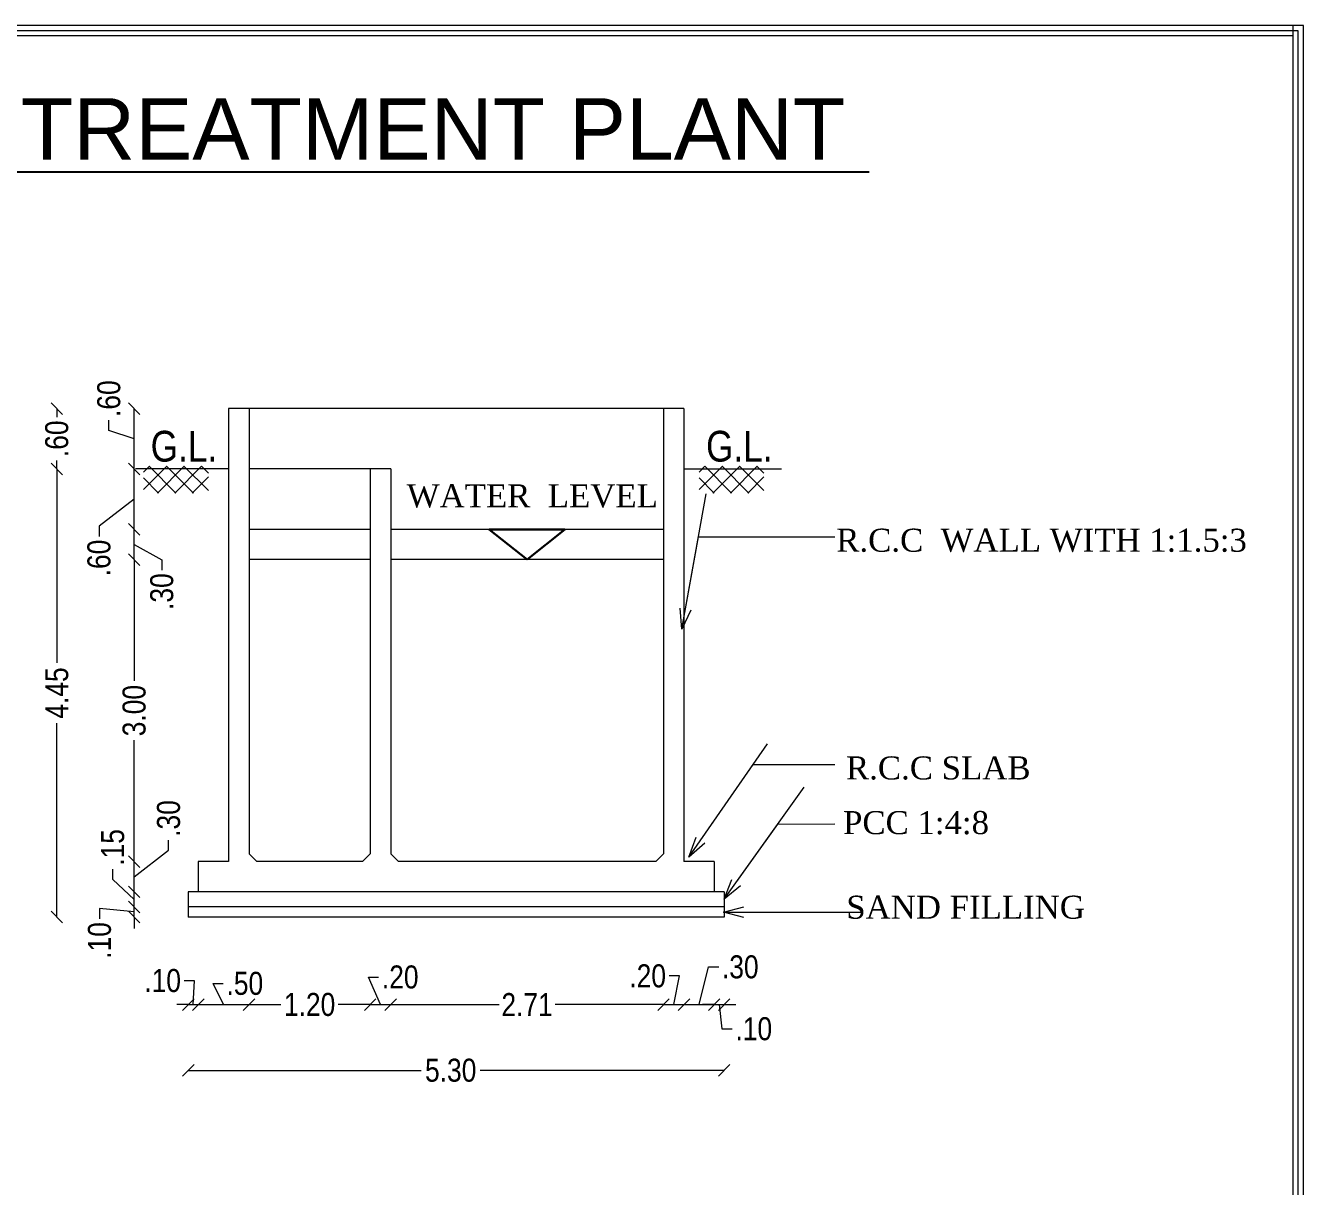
# Model space of a CAD drawing. Header units: metres. Extents: x -1560488.3 to -1560394.4, y 43534.5 to 43593.3.
# Drawn here: x -1560419.28 to -1560410.01, y 43556.13 to 43564.56 of the extents above; entities that cross this region are included whole.
import ezdxf

# ---------------------------------------------------------------- set-up
doc = ezdxf.new("R2010")
doc.units = ezdxf.units.M
doc.header["$LTSCALE"] = 750
doc.header["$MEASUREMENT"] = 0
doc.header["$PDMODE"] = 35
doc.header["$PDSIZE"] = 50
doc.layers.get('0').update_dxf_attribs({"lineweight": 5})
doc.layers.get('Defpoints').update_dxf_attribs({"lineweight": 0})
doc.layers.add('DIM', color=9, linetype='Continuous')
doc.layers.add('Layer3', color=156, linetype='Continuous')
for name, color, linetype, lineweight in [('grid', 253, 'Continuous', 5), ('JOINERY', 224, 'Continuous', 30), ('TEXT', 2, 'Continuous', 20), ('wall', 7, 'Continuous', 30)]:
    doc.layers.add(name, color=color, linetype=linetype, lineweight=lineweight)
doc.styles.add('BOUND1', font='times.ttf')
doc.styles.add('HANDWRITE', font='ARIALN.TTF')
doc.styles.get("Standard").update_dxf_attribs({"font": 'arial.ttf'})
doc.dimstyles.new('APP', dxfattribs={"dimscale": 0, "dimtxt": 9, "dimasz": 4.5, "dimexe": 0.18, "dimexo": 0.0625, "dimgap": 2, "dimtad": 0, "dimlfac": 0.0254, "dimzin": 4, "dimdsep": 46, "dimtxsty": 'HANDWRITE', "dimblk1": 'OBLIQUE', "dimblk2": 'OBLIQUE', "dimsah": 1, "dimcen": 0.09, "dimse1": 1, "dimse2": 1, "dimadec": 0, "dimazin": 0, "dimtfac": 1, "dimtmove": 0, "dimatfit": 3, "dimldrblk": 'OBLIQUE', "dimfxl": 0, "dimtolj": 1, "dimtzin": 0, "dimarcsym": 0})

# ---------------------------------------------------------------- blocks, each defined once
blk = doc.blocks.new('_Oblique')
at = {"color": 0, "linetype": 'ByBlock', "lineweight": -2}
blk.add_line((-0.5, -0.5), (0.5, 0.5), dxfattribs=at)
blk = doc.blocks.new('*D177')
at = {"layer": 'Defpoints', "color": 0}
for p in [(316224.5806275576, -10497.76265101307), (316234.6250524683, -10497.76265101307), (316234.6250524683, -10501.69707724257)]:
    blk.add_point(p, dxfattribs=at)
at = {"layer": 'DIM', "color": 0, "lineweight": -2}
for p, q in [((316224.5806275576, -10497.76265101307), (316224.5806275576, -10493.26265101307)), ((316224.5806275576, -10501.69707724257), (316224.5806275576, -10497.76265101307)), ((316224.5806275576, -10501.69707724257), (316224.5806275576, -10497.76265101307)), ((316224.5806275576, -10499.72986412782), (316211.0510459302, -10498.42573711451)), ((316211.0510459302, -10498.42573711451), (316211.0510459302, -10502.42573711451)), ((316224.5806275576, -10501.69707724257), (316224.5806275576, -10506.19707724257))]:
    blk.add_line(p, q, dxfattribs=at)
at = {"layer": 'DIM', "color": 0, "lineweight": -2, "xscale": 4.5, "yscale": 4.5, "zscale": 4.5}
for p, rotation in [((316224.5806275576, -10497.76265101307), 270), ((316224.5806275576, -10501.69707724257), 90)]:
    blk.add_blockref('_Oblique', p, dxfattribs=dict(at, rotation=rotation))
at = {"layer": 'DIM', "color": 0, "insert": (316211.05104593, -10510.86264025239), "char_height": 9, "attachment_point": 5, "rotation": 90, "style": 'HANDWRITE'}
blk.add_mtext('\\A1;.10', dxfattribs=at)
blk = doc.blocks.new('*D178')
at = {"layer": 'Defpoints', "color": 0}
for p in [(316224.5806275576, -10491.8610116688), (316234.6250524683, -10491.8610116688), (316234.6250524683, -10497.76265101307)]:
    blk.add_point(p, dxfattribs=at)
at = {"layer": 'DIM', "color": 0, "lineweight": -2}
for p, q in [((316216.2144445759, -10486.97893030366), (316216.2144445759, -10482.97893030366)), ((316224.5806275576, -10494.81183134094), (316216.2144445759, -10486.97893030366)), ((316224.5806275576, -10497.76265101307), (316224.5806275576, -10491.8610116688))]:
    blk.add_line(p, q, dxfattribs=at)
at = {"layer": 'DIM', "color": 0, "lineweight": -2, "xscale": 4.5, "yscale": 4.5, "zscale": 4.5}
for p, rotation in [((316224.5806275576, -10491.8610116688), 90), ((316224.5806275576, -10497.76265101307), 270)]:
    blk.add_blockref('_Oblique', p, dxfattribs=dict(at, rotation=rotation))
at = {"layer": 'DIM', "color": 0, "insert": (316216.2144445758, -10474.50212266391), "char_height": 9, "attachment_point": 5, "rotation": 90, "style": 'HANDWRITE'}
blk.add_mtext('\\A1;.15', dxfattribs=at)
blk = doc.blocks.new('*D179')
at = {"layer": 'Defpoints', "color": 0}
for p in [(316224.5806275576, -10480.05773298027), (316238.5594786979, -10480.05773298027), (316234.6250524683, -10491.8610116688)]:
    blk.add_point(p, dxfattribs=at)
at = {"layer": 'DIM', "color": 0, "lineweight": -2}
for p, q in [((316238.0409988794, -10475.64137002191), (316238.0409988794, -10471.64137002191)), ((316224.5806275576, -10485.95937232454), (316238.0409988794, -10475.64137002191)), ((316224.5806275576, -10491.8610116688), (316224.5806275576, -10480.05773298027))]:
    blk.add_line(p, q, dxfattribs=at)
at = {"layer": 'DIM', "color": 0, "lineweight": -2, "xscale": 4.5, "yscale": 4.5, "zscale": 4.5}
for p, rotation in [((316224.5806275576, -10480.05773298027), 90), ((316224.5806275576, -10491.8610116688), 270)]:
    blk.add_blockref('_Oblique', p, dxfattribs=dict(at, rotation=rotation))
at = {"layer": 'DIM', "color": 0, "insert": (316238.0409988793, -10463.20446688421), "char_height": 9, "attachment_point": 5, "rotation": 90, "style": 'HANDWRITE'}
blk.add_mtext('\\A1;.30', dxfattribs=at)
blk = doc.blocks.new('*D180')
at = {"layer": 'Defpoints', "color": 0}
for p in [(316224.5806275576, -10362.02494609502), (316258.3627573865, -10362.02494609502), (316238.5594786979, -10480.05773298027)]:
    blk.add_point(p, dxfattribs=at)
at = {"layer": 'DIM', "color": 0, "lineweight": -2}
for p, q in [((316224.5806275576, -10362.02494609502), (316224.5806275576, -10409.4673286236)), ((316224.5806275576, -10480.05773298027), (316224.5806275576, -10432.6153504517))]:
    blk.add_line(p, q, dxfattribs=at)
at = {"layer": 'DIM', "color": 0, "lineweight": -2, "xscale": 4.5, "yscale": 4.5, "zscale": 4.5}
for p, rotation in [((316224.5806275576, -10362.02494609502), 90), ((316224.5806275576, -10480.05773298027), 270)]:
    blk.add_blockref('_Oblique', p, dxfattribs=dict(at, rotation=rotation))
at = {"layer": 'DIM', "color": 0, "insert": (316224.5806275575, -10421.04133953773), "char_height": 9, "attachment_point": 5, "rotation": 90, "style": 'HANDWRITE'}
blk.add_mtext('\\A1;3.00', dxfattribs=at)
blk = doc.blocks.new('*D181')
at = {"layer": 'Defpoints', "color": 0}
for p in [(316224.5806275576, -10350.2216674065), (316258.3627573865, -10350.2216674065), (316258.3627573865, -10362.02494609502)]:
    blk.add_point(p, dxfattribs=at)
at = {"layer": 'DIM', "color": 0, "lineweight": -2}
for p, q in [((316224.5806275576, -10362.02494609502), (316224.5806275576, -10350.2216674065)), ((316224.5806275576, -10356.12330675076), (316235.3875067776, -10362.09635276429)), ((316235.3875067776, -10362.09635276429), (316235.3875067776, -10366.09635276429))]:
    blk.add_line(p, q, dxfattribs=at)
at = {"layer": 'DIM', "color": 0, "lineweight": -2, "xscale": 4.5, "yscale": 4.5, "zscale": 4.5}
for p, rotation in [((316224.5806275576, -10350.2216674065), 90), ((316224.5806275576, -10362.02494609502), 270)]:
    blk.add_blockref('_Oblique', p, dxfattribs=dict(at, rotation=rotation))
at = {"layer": 'DIM', "color": 0, "insert": (316235.3875067775, -10374.53325590217), "char_height": 9, "attachment_point": 5, "rotation": 90, "style": 'HANDWRITE'}
blk.add_mtext('\\A1;.30', dxfattribs=at)
blk = doc.blocks.new('*D182')
at = {"layer": 'Defpoints', "color": 0}
for p in [(316224.5806275576, -10326.61511002946), (316258.3627573865, -10326.61511002946), (316258.3627573865, -10350.2216674065)]:
    blk.add_point(p, dxfattribs=at)
at = {"layer": 'DIM', "color": 0, "lineweight": -2}
for p, q in [((316224.5806275576, -10350.2216674065), (316224.5806275576, -10326.61511002946)), ((316224.5806275576, -10338.41838871798), (316210.8485799635, -10348.97149689993)), ((316210.8485799635, -10348.97149689993), (316210.8485799635, -10352.97149689993))]:
    blk.add_line(p, q, dxfattribs=at)
at = {"layer": 'DIM', "color": 0, "lineweight": -2, "xscale": 4.5, "yscale": 4.5, "zscale": 4.5}
for p, rotation in [((316224.5806275576, -10326.61511002946), 90), ((316224.5806275576, -10350.2216674065), 270)]:
    blk.add_blockref('_Oblique', p, dxfattribs=dict(at, rotation=rotation))
at = {"layer": 'DIM', "color": 0, "insert": (316210.8485799634, -10361.40840003781), "char_height": 9, "attachment_point": 5, "rotation": 90, "style": 'HANDWRITE'}
blk.add_mtext('\\A1;.60', dxfattribs=at)
blk = doc.blocks.new('*D183')
at = {"layer": 'Defpoints', "color": 0}
for p in [(316224.5806275576, -10303.00855265241), (316258.3627573865, -10303.00855265241), (316258.3627573865, -10326.61511002946)]:
    blk.add_point(p, dxfattribs=at)
at = {"layer": 'DIM', "color": 0, "lineweight": -2}
for p, q in [((316224.5806275576, -10326.61511002946), (316224.5806275576, -10303.00855265241)), ((316214.6879441559, -10311.5634922561), (316214.6879441559, -10307.5634922561)), ((316224.5806275576, -10314.81183134093), (316214.6879441559, -10311.5634922561))]:
    blk.add_line(p, q, dxfattribs=at)
at = {"layer": 'DIM', "color": 0, "lineweight": -2, "xscale": 4.5, "yscale": 4.5, "zscale": 4.5}
for p, rotation in [((316224.5806275576, -10303.00855265241), 90), ((316224.5806275576, -10326.61511002946), 270)]:
    blk.add_blockref('_Oblique', p, dxfattribs=dict(at, rotation=rotation))
at = {"layer": 'DIM', "color": 0, "insert": (316214.6879441559, -10299.1265891184), "char_height": 9, "attachment_point": 5, "rotation": 90, "style": 'HANDWRITE'}
blk.add_mtext('\\A1;.60', dxfattribs=at)
blk = doc.blocks.new('*D184')
at = {"layer": 'Defpoints', "color": 0}
for p in [(316194.3519938832, -10326.61511002946), (316261.448802053, -10326.61511002946), (316245.7110971351, -10501.69707724257)]:
    blk.add_point(p, dxfattribs=at)
at = {"layer": 'DIM', "color": 0, "lineweight": -2}
for p, q in [((316194.3519938832, -10326.61511002946), (316194.3519938832, -10402.39483852005)), ((316194.3519938832, -10501.69707724257), (316194.3519938832, -10425.91734875198))]:
    blk.add_line(p, q, dxfattribs=at)
at = {"layer": 'DIM', "color": 0, "lineweight": -2, "xscale": 4.5, "yscale": 4.5, "zscale": 4.5}
for p, rotation in [((316194.3519938832, -10326.61511002946), 90), ((316194.3519938832, -10501.69707724257), 270)]:
    blk.add_blockref('_Oblique', p, dxfattribs=dict(at, rotation=rotation))
at = {"layer": 'DIM', "color": 0, "insert": (316194.3519938831, -10414.15609363611), "char_height": 9, "attachment_point": 5, "rotation": 90, "style": 'HANDWRITE'}
blk.add_mtext('\\A1;4.45', dxfattribs=at)
blk = doc.blocks.new('*D185')
at = {"layer": 'Defpoints', "color": 0}
for p in [(316194.3519938832, -10303.00855265241), (316261.448802053, -10303.00855265241), (316261.448802053, -10326.61511002946)]:
    blk.add_point(p, dxfattribs=at)
at = {"layer": 'DIM', "color": 0, "lineweight": -2}
for p, q in [((316194.3519938832, -10303.00855265241), (316194.3519938832, -10306.37492820315)), ((316194.3519938832, -10326.61511002946), (316194.3519938832, -10323.24873447873))]:
    blk.add_line(p, q, dxfattribs=at)
at = {"layer": 'DIM', "color": 0, "lineweight": -2, "xscale": 4.5, "yscale": 4.5, "zscale": 4.5}
for p, rotation in [((316194.3519938832, -10303.00855265241), 90), ((316194.3519938832, -10326.61511002946), 270)]:
    blk.add_blockref('_Oblique', p, dxfattribs=dict(at, rotation=rotation))
at = {"layer": 'DIM', "color": 0, "insert": (316194.3519938831, -10314.81183134102), "char_height": 9, "attachment_point": 5, "rotation": 90, "style": 'HANDWRITE'}
blk.add_mtext('\\A1;.60', dxfattribs=at)
blk = doc.blocks.new('*D148')
at = {"layer": 'Defpoints', "color": 0}
for p in [(316245.711097135, -10491.8610116688), (316249.6455233645, -10491.8610116688), (316249.6455233645, -10535.92932080165)]:
    blk.add_point(p, dxfattribs=at)
at = {"layer": 'grid', "color": 0, "lineweight": -2}
for p, q in [((316248.1327928059, -10526.58318013364), (316244.1327928059, -10526.58318013364)), ((316247.6783102497, -10535.92932080165), (316248.1327928059, -10526.58318013364)), ((316245.711097135, -10535.92932080165), (316241.211097135, -10535.92932080165)), ((316245.711097135, -10535.92932080165), (316249.6455233645, -10535.92932080165)), ((316245.711097135, -10535.92932080165), (316249.6455233645, -10535.92932080165)), ((316249.6455233645, -10535.92932080165), (316254.1455233645, -10535.92932080165))]:
    blk.add_line(p, q, dxfattribs=at)
at = {"layer": 'grid', "color": 0, "lineweight": -2, "xscale": 4.5, "yscale": 4.5, "zscale": 4.5}
blk.add_blockref('_Oblique', (316245.711097135, -10535.92932080165), dxfattribs=at)
at = {"layer": 'grid', "color": 0, "lineweight": -2, "xscale": 4.5, "yscale": 4.5, "zscale": 4.5, "rotation": 180}
blk.add_blockref('_Oblique', (316249.6455233645, -10535.92932080165), dxfattribs=at)
at = {"layer": 'grid', "color": 0, "insert": (316235.6958896682, -10526.58318013364), "char_height": 9, "attachment_point": 5, "style": 'HANDWRITE'}
blk.add_mtext('\\A1;.10', dxfattribs=at)
blk = doc.blocks.new('*D149')
at = {"layer": 'Defpoints', "color": 0}
for p in [(316269.4488020529, -10431.57867266982), (316249.6455233645, -10491.8610116688), (316269.4488020529, -10535.92932080165)]:
    blk.add_point(p, dxfattribs=at)
at = {"layer": 'grid', "color": 0, "lineweight": -2}
for p, q in [((316259.5471627087, -10535.92932080165), (316255.3885189118, -10527.68242855759)), ((316255.3885189118, -10527.68242855759), (316259.3885189118, -10527.68242855759)), ((316249.6455233645, -10535.92932080165), (316269.4488020529, -10535.92932080165))]:
    blk.add_line(p, q, dxfattribs=at)
at = {"layer": 'grid', "color": 0, "lineweight": -2, "xscale": 4.5, "yscale": 4.5, "zscale": 4.5, "rotation": 180}
blk.add_blockref('_Oblique', (316249.6455233645, -10535.92932080165), dxfattribs=at)
at = {"layer": 'grid', "color": 0, "lineweight": -2, "xscale": 4.5, "yscale": 4.5, "zscale": 4.5}
blk.add_blockref('_Oblique', (316269.4488020529, -10535.92932080165), dxfattribs=at)
at = {"layer": 'grid', "color": 0, "insert": (316267.8254220497, -10527.68242855759), "char_height": 9, "attachment_point": 5, "style": 'HANDWRITE'}
blk.add_mtext('\\A1;.50', dxfattribs=at)
blk = doc.blocks.new('*D150')
at = {"layer": 'Defpoints', "color": 0}
for p in [(316269.4488020529, -10431.57867266982), (316316.8176545122, -10431.5786726698), (316316.8176545122, -10535.92932080165)]:
    blk.add_point(p, dxfattribs=at)
at = {"layer": 'grid', "color": 0, "lineweight": -2}
for p, q in [((316269.4488020529, -10535.92932080165), (316281.9060795786, -10535.92932080165)), ((316316.8176545122, -10535.92932080165), (316304.3603769865, -10535.92932080165))]:
    blk.add_line(p, q, dxfattribs=at)
at = {"layer": 'grid', "color": 0, "lineweight": -2, "xscale": 4.5, "yscale": 4.5, "zscale": 4.5, "rotation": 180}
blk.add_blockref('_Oblique', (316269.4488020529, -10535.92932080165), dxfattribs=at)
at = {"layer": 'grid', "color": 0, "lineweight": -2, "xscale": 4.5, "yscale": 4.5, "zscale": 4.5}
blk.add_blockref('_Oblique', (316316.8176545122, -10535.92932080165), dxfattribs=at)
at = {"layer": 'grid', "color": 0, "insert": (316293.1332282826, -10535.92932080165), "char_height": 9, "attachment_point": 5, "style": 'HANDWRITE'}
blk.add_mtext('\\A1;1.20', dxfattribs=at)
blk = doc.blocks.new('*D151')
at = {"layer": 'Defpoints', "color": 0}
for p in [(316316.8176545122, -10431.5786726698), (316324.8176545121, -10431.5786726698), (316324.8176545121, -10535.92932080165)]:
    blk.add_point(p, dxfattribs=at)
at = {"layer": 'grid', "color": 0, "lineweight": -2}
for p, q in [((316320.8176545122, -10535.92932080165), (316316.1155995402, -10525.18863480071)), ((316316.1155995402, -10525.18863480071), (316320.1155995401, -10525.18863480071)), ((316316.8176545122, -10535.92932080165), (316324.8176545121, -10535.92932080165))]:
    blk.add_line(p, q, dxfattribs=at)
at = {"layer": 'grid', "color": 0, "lineweight": -2, "xscale": 4.5, "yscale": 4.5, "zscale": 4.5, "rotation": 180}
blk.add_blockref('_Oblique', (316316.8176545122, -10535.92932080165), dxfattribs=at)
at = {"layer": 'grid', "color": 0, "lineweight": -2, "xscale": 4.5, "yscale": 4.5, "zscale": 4.5}
blk.add_blockref('_Oblique', (316324.8176545121, -10535.92932080165), dxfattribs=at)
at = {"layer": 'grid', "color": 0, "insert": (316328.5525026779, -10525.18863480071), "char_height": 9, "attachment_point": 5, "style": 'HANDWRITE'}
blk.add_mtext('\\A1;.20', dxfattribs=at)
blk = doc.blocks.new('*D152')
at = {"layer": 'Defpoints', "color": 0}
for p in [(316324.8176545121, -10431.5786726698), (316431.448802053, -10431.5786726698), (316431.448802053, -10535.92932080165)]:
    blk.add_point(p, dxfattribs=at)
at = {"layer": 'grid', "color": 0, "lineweight": -2}
for p, q in [((316324.8176545121, -10535.92932080165), (316367.1976894012, -10535.92932080165)), ((316431.448802053, -10535.92932080165), (316389.0687671638, -10535.92932080165))]:
    blk.add_line(p, q, dxfattribs=at)
at = {"layer": 'grid', "color": 0, "lineweight": -2, "xscale": 4.5, "yscale": 4.5, "zscale": 4.5, "rotation": 180}
blk.add_blockref('_Oblique', (316324.8176545121, -10535.92932080165), dxfattribs=at)
at = {"layer": 'grid', "color": 0, "lineweight": -2, "xscale": 4.5, "yscale": 4.5, "zscale": 4.5}
blk.add_blockref('_Oblique', (316431.448802053, -10535.92932080165), dxfattribs=at)
at = {"layer": 'grid', "color": 0, "insert": (316378.1332282825, -10535.92932080165), "char_height": 9, "attachment_point": 5, "style": 'HANDWRITE'}
blk.add_mtext('\\A1;2.71', dxfattribs=at)
blk = doc.blocks.new('*D153')
at = {"layer": 'Defpoints', "color": 0}
for p in [(316431.448802053, -10431.5786726698), (316439.4488020529, -10431.5786726698), (316439.4488020529, -10535.92932080165)]:
    blk.add_point(p, dxfattribs=at)
at = {"layer": 'grid', "color": 0, "lineweight": -2}
for p, q in [((316437.6940135279, -10524.74899238926), (316433.6940135278, -10524.74899238926)), ((316435.448802053, -10535.92932080165), (316437.6940135279, -10524.74899238926)), ((316431.448802053, -10535.92932080165), (316439.4488020529, -10535.92932080165))]:
    blk.add_line(p, q, dxfattribs=at)
at = {"layer": 'grid', "color": 0, "lineweight": -2, "xscale": 4.5, "yscale": 4.5, "zscale": 4.5, "rotation": 180}
blk.add_blockref('_Oblique', (316431.448802053, -10535.92932080165), dxfattribs=at)
at = {"layer": 'grid', "color": 0, "lineweight": -2, "xscale": 4.5, "yscale": 4.5, "zscale": 4.5}
blk.add_blockref('_Oblique', (316439.4488020529, -10535.92932080165), dxfattribs=at)
at = {"layer": 'grid', "color": 0, "insert": (316425.2571103901, -10524.74899238926), "char_height": 9, "attachment_point": 5, "style": 'HANDWRITE'}
blk.add_mtext('\\A1;.20', dxfattribs=at)
blk = doc.blocks.new('*D154')
at = {"layer": 'Defpoints', "color": 0}
for p in [(316439.4488020529, -10431.5786726698), (316451.2520807418, -10480.05773298027), (316451.2520807418, -10535.92932080165)]:
    blk.add_point(p, dxfattribs=at)
at = {"layer": 'grid', "color": 0, "lineweight": -2}
for p, q in [((316445.3504413973, -10535.92932080165), (316449.017935104, -10521.23185309761)), ((316449.017935104, -10521.23185309761), (316453.017935104, -10521.23185309761)), ((316439.4488020529, -10535.92932080165), (316451.2520807418, -10535.92932080165))]:
    blk.add_line(p, q, dxfattribs=at)
at = {"layer": 'grid', "color": 0, "lineweight": -2, "xscale": 4.5, "yscale": 4.5, "zscale": 4.5, "rotation": 180}
blk.add_blockref('_Oblique', (316439.4488020529, -10535.92932080165), dxfattribs=at)
at = {"layer": 'grid', "color": 0, "lineweight": -2, "xscale": 4.5, "yscale": 4.5, "zscale": 4.5}
blk.add_blockref('_Oblique', (316451.2520807418, -10535.92932080165), dxfattribs=at)
at = {"layer": 'grid', "color": 0, "insert": (316461.4548382417, -10521.23185309761), "char_height": 9, "attachment_point": 5, "style": 'HANDWRITE'}
blk.add_mtext('\\A1;.30', dxfattribs=at)
blk = doc.blocks.new('*D155')
at = {"layer": 'Defpoints', "color": 0}
for p in [(316451.2520807418, -10480.05773298027), (316455.186506971, -10491.8610116688), (316455.186506971, -10535.92932080165)]:
    blk.add_point(p, dxfattribs=at)
at = {"layer": 'grid', "color": 0, "lineweight": -2}
for p, q in [((316451.2520807418, -10535.92932080165), (316446.7520807419, -10535.92932080165)), ((316451.2520807418, -10535.92932080165), (316455.186506971, -10535.92932080165)), ((316451.2520807418, -10535.92932080165), (316455.186506971, -10535.92932080165)), ((316453.2192938563, -10535.92932080165), (316454.2988305233, -10545.41219810996)), ((316455.186506971, -10535.92932080165), (316459.686506971, -10535.92932080165)), ((316454.2988305233, -10545.41219810996), (316458.2988305233, -10545.41219810996))]:
    blk.add_line(p, q, dxfattribs=at)
at = {"layer": 'grid', "color": 0, "lineweight": -2, "xscale": 4.5, "yscale": 4.5, "zscale": 4.5}
blk.add_blockref('_Oblique', (316451.2520807418, -10535.92932080165), dxfattribs=at)
at = {"layer": 'grid', "color": 0, "lineweight": -2, "xscale": 4.5, "yscale": 4.5, "zscale": 4.5, "rotation": 180}
blk.add_blockref('_Oblique', (316455.186506971, -10535.92932080165), dxfattribs=at)
at = {"layer": 'grid', "color": 0, "insert": (316466.7357336611, -10545.41219810996), "char_height": 9, "attachment_point": 5, "style": 'HANDWRITE'}
blk.add_mtext('\\A1;.10', dxfattribs=at)
blk = doc.blocks.new('*D156')
at = {"layer": 'Defpoints', "color": 0}
for p in [(316245.711097135, -10501.69707724257), (316455.186506971, -10501.69707724257), (316455.186506971, -10561.62347031117)]:
    blk.add_point(p, dxfattribs=at)
at = {"layer": 'grid', "color": 0, "lineweight": -2}
for p, q in [((316245.711097135, -10561.62347031117), (316336.7083682769, -10561.62347031117)), ((316455.186506971, -10561.62347031117), (316359.8563901051, -10561.62347031117))]:
    blk.add_line(p, q, dxfattribs=at)
at = {"layer": 'grid', "color": 0, "lineweight": -2, "xscale": 4.5, "yscale": 4.5, "zscale": 4.5, "rotation": 180}
blk.add_blockref('_Oblique', (316245.711097135, -10561.62347031117), dxfattribs=at)
at = {"layer": 'grid', "color": 0, "lineweight": -2, "xscale": 4.5, "yscale": 4.5, "zscale": 4.5}
blk.add_blockref('_Oblique', (316455.186506971, -10561.62347031117), dxfattribs=at)
at = {"layer": 'grid', "color": 0, "insert": (316348.282379191, -10561.62347031117), "char_height": 9, "attachment_point": 5, "style": 'HANDWRITE'}
blk.add_mtext('\\A1;5.30', dxfattribs=at)
blk = doc.blocks.new('FVXV')
at = {"layer": 'grid'}
h = blk.add_hatch(dxfattribs=at)
h.set_pattern_fill('NET', color=256, scale=38.40000000000001, angle=45, style=0)
h.set_pattern_definition([(45, (314512.1732601107, -11200.84054391552), (-3.394112549695428, 3.394112549695428), []), (135, (314512.1732601107, -11200.84054391552), (-3.394112549695428, -3.394112549695428), [])])
h.paths.add_polyline_path([(316253.5587272097, -10325.54589390258), (316228.2510306197, -10325.54589390258), (316228.2510306197, -10336.00215028145), (316253.5587272097, -10336.00215028145)])
h = blk.add_hatch(dxfattribs=at)
h.set_pattern_fill('NET', color=256, scale=38.40000000000001, angle=45, style=0)
h.set_pattern_definition([(45, (314729.2559195649, -11200.84054391552), (-3.394112549695428, 3.394112549695428), []), (135, (314729.2559195649, -11200.84054391552), (-3.394112549695428, -3.394112549695428), [])])
h.paths.add_polyline_path([(316470.6413866639, -10325.54589390256), (316445.333690074, -10325.54589390256), (316445.333690074, -10336.00215028145), (316470.6413866639, -10336.00215028145)])
at = {"color": 2}
blk.add_line((316677.5537733149, -11077.78501293071), (316677.5537733149, -10153.32988073871), dxfattribs=at)
for points in [[(316681.5537733149, -10153.32988073869), (315670.4715330883, -10153.32988073871), (315670.4715330883, -11096.47377594781), (316681.5537733149, -11096.47377594779)], [(316679.5537733149, -10155.32988073869), (315672.4715330883, -10155.32988073871), (315672.4715330883, -11094.47377594781), (316679.5537733149, -11094.47377594779)], [(316677.5537733149, -10157.32988073869), (315674.4715330884, -10157.32988073871), (315674.4715330884, -11092.47377594781), (316677.5537733149, -11092.47377594779)]]:
    blk.add_lwpolyline(points, close=True, dxfattribs=at)
at = {"layer": 'JOINERY'}
for p, q in [((316378.1332282825, -10350.2216674065), (316363.3220614302, -10350.2216674065)), ((316363.3220614302, -10350.2216674065), (316378.1332282825, -10362.02494609502)), ((316378.1332282825, -10350.2216674065), (316392.9443951349, -10350.2216674065)), ((316392.9443951349, -10350.2216674065), (316378.1332282825, -10362.02494609502))]:
    blk.add_line(p, q, dxfattribs=at)
at = {"layer": 'wall', "lineweight": -2}
for p, q in [((316261.4488020529, -10303.00855265241), (316261.4488020529, -10480.05773298027)), ((316439.4488020529, -10303.00855265241), (316261.4488020529, -10303.00855265241)), ((316269.448802053, -10303.00855265241), (316269.448802053, -10477.05773298028)), ((316431.448802053, -10303.00855265241), (316431.448802053, -10477.05773298028)), ((316439.4488020529, -10303.00855265241), (316439.4488020529, -10480.05773298027)), ((316261.4488020529, -10326.61511002946), (316225.048055363, -10326.61511002946)), ((316324.8176545121, -10326.61511002946), (316269.448802053, -10326.61511002946)), ((316316.8176545122, -10326.61511002946), (316316.8176545122, -10477.05773298027)), ((316324.8176545121, -10326.61511002946), (316324.8176545121, -10477.05773298027)), ((316439.4488020529, -10326.61511002946), (316477.5267679774, -10326.61511002944)), ((316316.8176545122, -10350.2216674065), (316269.448802053, -10350.2216674065)), ((316431.448802053, -10350.2216674065), (316324.8176545121, -10350.2216674065)), ((316316.8176545122, -10362.02494609502), (316269.448802053, -10362.02494609502)), ((316431.448802053, -10362.02494609502), (316324.8176545121, -10362.02494609502)), ((316269.448802053, -10477.05773298028), (316272.4488020531, -10480.05773298028)), ((316316.8176545122, -10477.05773298027), (316313.817654512, -10480.05773298027)), ((316324.8176545121, -10477.05773298027), (316327.817654512, -10480.05773298027)), ((316431.448802053, -10477.05773298028), (316428.448802053, -10480.05773298028)), ((316249.6455233645, -10480.05773298027), (316249.6455233645, -10491.8610116688)), ((316261.4488020529, -10480.05773298027), (316249.6455233645, -10480.05773298027)), ((316313.817654512, -10480.05773298027), (316272.4488020531, -10480.05773298028)), ((316428.448802053, -10480.05773298028), (316327.817654512, -10480.05773298027)), ((316451.2520807418, -10480.05773298027), (316439.4488020529, -10480.05773298027)), ((316451.2520807418, -10480.05773298027), (316451.2520807418, -10491.8610116688)), ((316245.711097135, -10491.8610116688), (316245.711097135, -10501.69707724257)), ((316455.186506971, -10491.8610116688), (316245.711097135, -10491.8610116688)), ((316455.186506971, -10491.8610116688), (316455.186506971, -10501.69707724257)), ((316455.186506971, -10497.76265101307), (316245.711097135, -10497.76265101307)), ((316455.186506971, -10501.69707724257), (316245.711097135, -10501.69707724257))]:
    blk.add_line(p, q, dxfattribs=at)
at = {"layer": 'Layer3'}
blk.add_text('%%UWASTE WATER TREATMENT PLANT ', height=24, dxfattribs=at).set_placement((315921.38710582, -10205.70771921581))
at = {"layer": 'TEXT'}
for s, height, style, p in [('G.L.', 12, 'HANDWRITE', (316231.0073465284, -10323.71912419741)), ('G.L.', 12, 'HANDWRITE', (316448.0900059828, -10323.71912419741)), ('WATER  LEVEL', 9, 'BOUND1', (316331.1146213674, -10341.60029803674)), ('R.C.C  WALL WITH 1:1.5:3', 9, 'BOUND1', (316498.9740751532, -10358.94092844862)), ('R.C.C SLAB', 9, 'BOUND1', (316502.7712812347, -10447.93669060515)), ('PCC 1:4:8', 9, 'BOUND1', (316501.6172494578, -10469.30794982806)), ('SAND FILLING', 9, 'BOUND1', (316502.8846318489, -10502.36130658855))]:
    blk.add_text(s, height=height, dxfattribs=dict(at, style=style)).set_placement(p)
at = {"layer": 'DIM'}
for base, p1, p2, picture, middle in [((316224.5806275576, -10303.00855265241), (316258.3627573863, -10326.61511002946), (316258.3627573863, -10303.00855265241), '*D183', (316214.6879441559, -10305.56349225619)), ((316224.5806275576, -10326.61511002946), (316258.3627573863, -10350.2216674065), (316258.3627573863, -10326.61511002946), '*D182', (316210.8485799634, -10354.97149690002)), ((316224.5806275576, -10350.2216674065), (316258.3627573863, -10362.02494609502), (316258.3627573863, -10350.2216674065), '*D181', (316235.3875067775, -10368.09635276438)), ((316224.5806275576, -10480.05773298027), (316234.6250524683, -10491.8610116688), (316238.5594786977, -10480.05773298027), '*D179', (316238.0409988793, -10469.641370022)), ((316224.5806275576, -10491.8610116688), (316234.6250524683, -10497.76265101307), (316234.6250524683, -10491.8610116688), '*D178', (316216.2144445758, -10480.97893030375)), ((316224.5806275576, -10497.76265101307), (316234.6250524683, -10501.69707724257), (316234.6250524683, -10497.76265101307), '*D177', (316211.05104593, -10504.4257371146))]:
    dim = blk.add_linear_dim(base=base, p1=p1, p2=p2, angle=90, dimstyle='APP', override={"dimscale": 1, "dimtmove": 1}, dxfattribs=at)
    dim.commit()
    dim.dimension.update_dxf_attribs({"geometry": picture, "text_midpoint": middle, "dimtype": 128})
for base, p1, p2, override, picture, middle in [((316194.3519938832, -10303.00855265241), (316261.4488020529, -10326.61511002946), (316261.4488020529, -10303.00855265241), {"dimscale": 1, "dimtmove": 1}, '*D185', (316194.3519938831, -10314.81183134102)), ((316194.3519938832, -10326.61511002946), (316245.711097135, -10501.69707724257), (316261.4488020529, -10326.61511002946), {"dimscale": 1}, '*D184', (316194.3519938831, -10414.15609363611)), ((316224.5806275576, -10362.02494609502), (316238.5594786977, -10480.05773298027), (316258.3627573863, -10362.02494609502), {"dimscale": 1, "dimtmove": 1}, '*D180', (316224.5806275575, -10421.04133953773))]:
    dim = blk.add_linear_dim(base=base, p1=p1, p2=p2, angle=90, dimstyle='APP', override=override, dxfattribs=at)
    dim.commit()
    dim.dimension.update_dxf_attribs({"geometry": picture, "text_midpoint": middle})
at = {"layer": 'grid'}
for base, p1, p2, picture, middle in [((316269.4488020529, -10535.92932080165), (316249.6455233645, -10491.8610116688), (316269.4488020529, -10431.57867266982), '*D149', (316261.3885189118, -10527.68242855759)), ((316324.8176545121, -10535.92932080165), (316316.8176545122, -10431.5786726698), (316324.8176545121, -10431.5786726698), '*D151', (316322.1155995401, -10525.18863480071)), ((316439.4488020529, -10535.92932080165), (316431.448802053, -10431.5786726698), (316439.4488020529, -10431.5786726698), '*D153', (316431.6940135279, -10524.74899238926)), ((316451.2520807418, -10535.92932080165), (316439.4488020529, -10431.5786726698), (316451.2520807418, -10480.05773298027), '*D154', (316455.017935104, -10521.23185309761)), ((316455.186506971, -10535.92932080165), (316451.2520807418, -10480.05773298027), (316455.186506971, -10491.8610116688), '*D155', (316460.2988305233, -10545.41219810996)), ((316249.6455233645, -10535.92932080165), (316245.711097135, -10491.8610116688), (316249.6455233645, -10491.8610116688), '*D148', (316242.1327928059, -10526.58318013364))]:
    dim = blk.add_linear_dim(base=base, p1=p1, p2=p2, dimstyle='APP', override={"dimscale": 1, "dimtmove": 1, "dimfxl": 0.18}, dxfattribs=at)
    dim.commit()
    dim.dimension.update_dxf_attribs({"geometry": picture, "text_midpoint": middle, "dimtype": 128})
for base, p1, p2, picture, middle in [((316316.8176545122, -10535.92932080165), (316269.4488020529, -10431.57867266982), (316316.8176545122, -10431.5786726698), '*D150', (316293.1332282826, -10535.92932080165)), ((316431.448802053, -10535.92932080165), (316324.8176545121, -10431.5786726698), (316431.448802053, -10431.5786726698), '*D152', (316378.1332282825, -10535.92932080165))]:
    dim = blk.add_linear_dim(base=base, p1=p1, p2=p2, dimstyle='APP', override={"dimscale": 1, "dimtmove": 1, "dimfxl": 0.18}, dxfattribs=at)
    dim.commit()
    dim.dimension.update_dxf_attribs({"geometry": picture, "text_midpoint": middle})
dim = blk.add_linear_dim(base=(316455.186506971, -10561.62347031117), p1=(316245.711097135, -10501.69707724257), p2=(316455.186506971, -10501.69707724257), text='5.30', dimstyle='APP', override={"dimscale": 1, "dimfxl": 0.18}, dxfattribs=at)
dim.commit()
dim.dimension.update_dxf_attribs({"geometry": '*D156', "text_midpoint": (316348.282379191, -10561.62347031117), "dimtype": 128})
at = {"layer": 'DIM'}
for points in [[(316438.6446085389, -10389.27678795651), (316445.1306638202, -10353.11460348891), (316498.4412689325, -10353.11460348891)], [(316441.3682292697, -10478.27255011304), (316466.5453515658, -10442.11036564544), (316498.4412689325, -10442.11036564544)], [(316455.186506971, -10494.76828784284), (316476.1081568138, -10465.44602270597), (316498.4412689325, -10465.28420742089)], [(316454.868379904, -10499.77968165908), (316500.272651124, -10499.77968165908)]]:
    blk.add_leader(points, dimstyle='APP', override={"dimscale": 1, "dimasz": 8, "dimldrblk": 'Open30'}, dxfattribs=at)

msp = doc.modelspace()

# ---------------------------------------------------------------- block references
at = {"xscale": 0.0185683531887998, "yscale": 0.0185683531887998, "zscale": 0.0185683531887998}
msp.add_blockref('FVXV', (-1566290.266119486, 43753.08879855801), dxfattribs=at)

doc.saveas('drawing.dxf')
